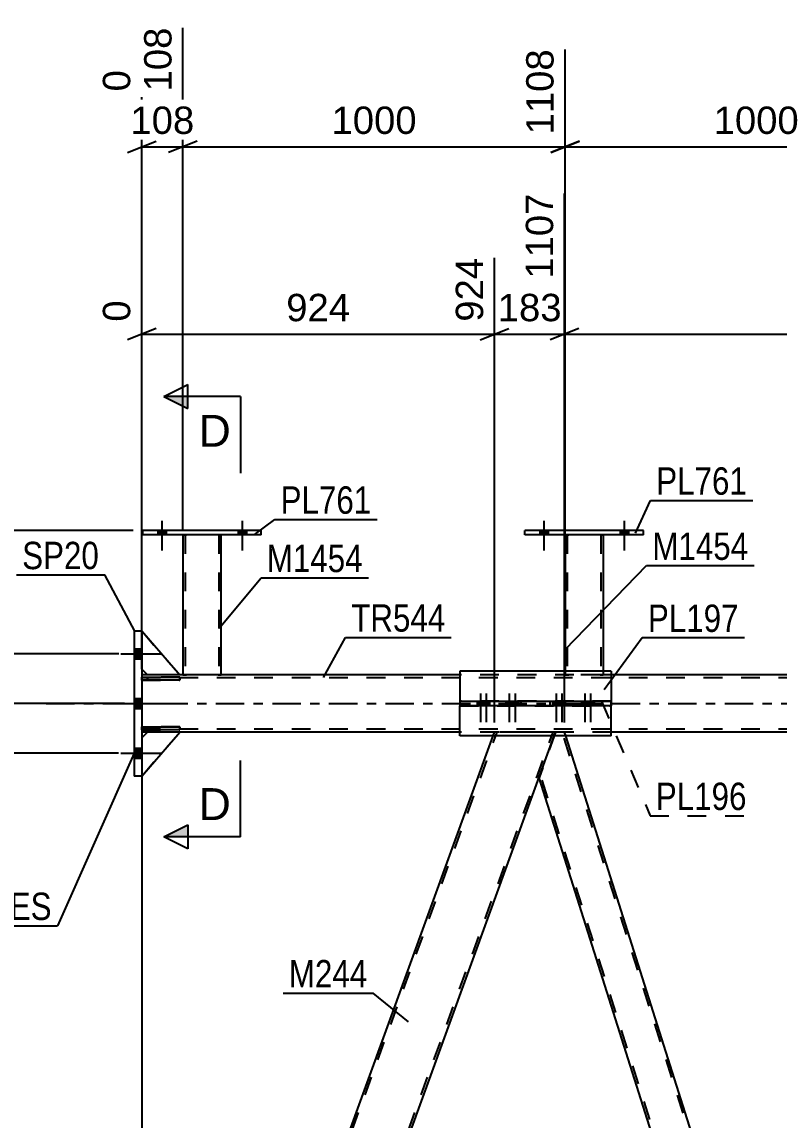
# Model space of a CAD drawing. Header units: millimetres. Extents: x -121 to 720, y -404 to 190.
# Drawn here: x -35.6 to 43.7, y -43.6 to 71.3 of the extents above; entities that cross this region are included whole.
import ezdxf

# ---------------------------------------------------------------- set-up
doc = ezdxf.new("R2010")
doc.units = ezdxf.units.MM
doc.linetypes.add('DXK_LINE_DOT2', pattern=[3.9198, 1.9599, -1.9599])
doc.linetypes.add('DXK_LINE_DOT3', pattern=[5.9187, 2.979, -0.9799, 0.9799, -0.9799])
doc.styles.add('Arial', font='ARIAL.TTF', dxfattribs={"height": 0.2})
doc.styles.add('Arial Narrow', font='ARIALN.TTF', dxfattribs={"height": 0.2})

# ---------------------------------------------------------------- blocks, each defined once
blk = doc.blocks.new('Part-318886794-3533 - 3431')
at = {"color": 2, "linetype": 'Continuous'}
for p, q in [((-22.92, 17.64), (-22.92, 18.12)), ((-10.52, 18.12), (-22.92, 18.12)), ((-10.52, 17.64), (-22.92, 17.64)), ((-10.52, 17.64), (-10.52, 18.12))]:
    blk.add_line(p, q, dxfattribs=at)
blk = doc.blocks.new('Part-318886794-3538 - 3431')
at = {"color": 2, "linetype": 'Continuous'}
for p, q in [((-22.44, 3), (-23.04, 3)), ((10.26, 3), (-19.04, 3)), ((95.39, 3), (26.11, 3)), ((-22.44, -3), (-23.04, -3)), ((10.26, -3), (-19.04, -3)), ((95.39, -3), (26.11, -3))]:
    blk.add_line(p, q, dxfattribs=at)
at = {"color": 7, "linetype": 'DXK_LINE_DOT2'}
for p, q in [((-23.04, 3), (-23.04, -3)), ((637.47, 2.68), (-23.04, 2.68)), ((-19.04, 3), (-22.44, 3)), ((26.11, 3), (10.26, 3)), ((637.47, -2.68), (-23.04, -2.68)), ((-19.04, -3), (-22.44, -3)), ((26.11, -3), (10.26, -3))]:
    blk.add_line(p, q, dxfattribs=at)
at = {"color": 7, "linetype": 'DXK_LINE_DOT3'}
blk.add_line((-33.04, 0), (637.47, 0), dxfattribs=at)
blk = doc.blocks.new('Part-318886794-3488 - 3431')
at = {"color": 2, "linetype": 'Continuous'}
for p, q in [((21.27, 17.64), (21.27, 3.4)), ((25.27, 17.64), (25.27, 3.4))]:
    blk.add_line(p, q, dxfattribs=at)
at = {"color": 7, "linetype": 'DXK_LINE_DOT2'}
for p, q in [((21.27, 17.64), (21.27, 17.64)), ((21.27, 17.64), (21.27, 17.64)), ((21.27, 17.64), (21.27, 17.64)), ((21.31, 17.64), (21.27, 17.64)), ((21.27, 17.64), (21.31, 17.64)), ((21.41, 17.64), (21.31, 17.64)), ((21.31, 17.64), (21.41, 17.64)), ((21.57, 17.64), (21.41, 17.64)), ((21.41, 17.64), (21.57, 17.64)), ((21.51, 17.64), (21.51, 17.64)), ((21.51, 17.64), (21.51, 2.99)), ((21.53, 17.64), (21.51, 17.64)), ((21.51, 17.64), (21.53, 17.64)), ((21.58, 17.64), (21.53, 17.64)), ((21.53, 17.64), (21.58, 17.64)), ((24.98, 17.64), (21.57, 17.64)), ((24.98, 17.64), (21.57, 17.64)), ((24.89, 17.64), (21.58, 17.64)), ((21.58, 17.64), (21.66, 17.64)), ((24.96, 17.64), (21.66, 17.64)), ((24.96, 17.64), (24.89, 17.64)), ((25.02, 17.64), (24.96, 17.64)), ((24.96, 17.64), (25.02, 17.64)), ((24.98, 17.64), (25.13, 17.64)), ((25.13, 17.64), (24.98, 17.64)), ((25.03, 17.64), (25.02, 17.64)), ((25.02, 17.64), (25.03, 17.64)), ((25.03, 17.64), (25.03, 17.64)), ((25.03, 17.64), (25.03, 2.99)), ((25.13, 17.64), (25.24, 17.64)), ((25.24, 17.64), (25.13, 17.64)), ((25.24, 17.64), (25.27, 17.64)), ((25.27, 17.64), (25.24, 17.64)), ((25.27, 17.64), (25.27, 17.64)), ((25.27, 17.64), (25.27, 17.64)), ((25.27, 17.64), (25.27, 17.64)), ((21.27, 3.4), (21.27, 2.99)), ((21.31, 2.99), (21.27, 2.99)), ((21.27, 3), (21.31, 3)), ((21.31, 3), (21.41, 3)), ((21.41, 2.99), (21.31, 2.99)), ((21.41, 3), (21.57, 3)), ((21.57, 2.99), (21.41, 2.99)), ((21.53, 3), (21.51, 3)), ((21.51, 2.99), (21.53, 2.99)), ((21.58, 3), (21.53, 3)), ((21.53, 2.99), (21.58, 2.99)), ((24.98, 3), (21.57, 3)), ((24.98, 2.99), (21.57, 2.99)), ((24.89, 3), (21.58, 3)), ((21.58, 2.99), (21.66, 2.99)), ((24.96, 2.99), (21.66, 2.99)), ((24.96, 3), (24.89, 3)), ((25.02, 3), (24.96, 3)), ((24.96, 2.99), (25.02, 2.99)), ((24.98, 3), (25.13, 3)), ((25.13, 2.99), (24.98, 2.99)), ((25.03, 3), (25.02, 3)), ((25.02, 2.99), (25.03, 2.99)), ((25.13, 3), (25.24, 3)), ((25.24, 2.99), (25.13, 2.99)), ((25.24, 3), (25.27, 3)), ((25.27, 2.99), (25.24, 2.99)), ((25.27, 3.4), (25.27, 2.99))]:
    blk.add_line(p, q, dxfattribs=at)
blk = doc.blocks.new('Part-318886794-3493 - 3431')
at = {"color": 2, "linetype": 'Continuous'}
for p, q in [((17.07, 17.64), (17.07, 18.12)), ((29.47, 18.12), (17.07, 18.12)), ((29.47, 17.64), (17.07, 17.64)), ((29.47, 17.64), (29.47, 18.12))]:
    blk.add_line(p, q, dxfattribs=at)
blk = doc.blocks.new('Part-318886794-3498 - 3431')
at = {"color": 2, "linetype": 'Continuous'}
for p, q in [((-18.72, 17.64), (-18.72, 3)), ((-14.72, 3), (-14.72, 17.64))]:
    blk.add_line(p, q, dxfattribs=at)
at = {"color": 7, "linetype": 'DXK_LINE_DOT2'}
for p, q in [((-18.72, 17.64), (-18.72, 17.64)), ((-18.72, 17.64), (-18.72, 17.64)), ((-18.72, 17.64), (-18.72, 17.64)), ((-18.69, 17.64), (-18.72, 17.64)), ((-18.72, 17.64), (-18.69, 17.64)), ((-18.58, 17.64), (-18.69, 17.64)), ((-18.69, 17.64), (-18.58, 17.64)), ((-18.43, 17.64), (-18.58, 17.64)), ((-18.58, 17.64), (-18.43, 17.64)), ((-18.48, 17.64), (-18.48, 17.64)), ((-18.48, 17.64), (-18.48, 2.99)), ((-18.47, 17.64), (-18.48, 17.64)), ((-18.48, 17.64), (-18.47, 17.64)), ((-18.41, 17.64), (-18.47, 17.64)), ((-18.47, 17.64), (-18.41, 17.64)), ((-15.02, 17.64), (-18.43, 17.64)), ((-15.02, 17.64), (-18.43, 17.64)), ((-15.11, 17.64), (-18.41, 17.64)), ((-18.41, 17.64), (-18.34, 17.64)), ((-15.03, 17.64), (-18.34, 17.64)), ((-15.03, 17.64), (-15.11, 17.64)), ((-14.98, 17.64), (-15.03, 17.64)), ((-15.03, 17.64), (-14.98, 17.64)), ((-15.02, 17.64), (-14.86, 17.64)), ((-14.86, 17.64), (-15.02, 17.64)), ((-14.96, 17.64), (-14.98, 17.64)), ((-14.98, 17.64), (-14.96, 17.64)), ((-14.96, 17.64), (-14.96, 17.64)), ((-14.96, 17.64), (-14.96, 2.99)), ((-14.86, 17.64), (-14.76, 17.64)), ((-14.76, 17.64), (-14.86, 17.64)), ((-14.76, 17.64), (-14.72, 17.64)), ((-14.72, 17.64), (-14.76, 17.64)), ((-14.72, 17.64), (-14.72, 17.64)), ((-14.72, 17.64), (-14.72, 17.64)), ((-14.72, 17.64), (-14.72, 17.64)), ((-18.72, 3), (-18.72, 2.99)), ((-18.72, 3), (-18.72, 2.99)), ((-18.72, 3), (-18.69, 3)), ((-18.69, 2.99), (-18.72, 2.99)), ((-18.69, 3), (-18.58, 3)), ((-18.58, 2.99), (-18.69, 2.99)), ((-18.58, 3), (-18.43, 3)), ((-18.43, 2.99), (-18.58, 2.99)), ((-18.47, 3), (-18.48, 3)), ((-18.48, 2.99), (-18.47, 2.99)), ((-18.41, 3), (-18.47, 3)), ((-18.47, 2.99), (-18.41, 2.99)), ((-15.02, 3), (-18.43, 3)), ((-15.02, 2.99), (-18.43, 2.99)), ((-15.11, 3), (-18.41, 3)), ((-18.41, 2.99), (-18.34, 2.99)), ((-15.03, 2.99), (-18.34, 2.99)), ((-15.03, 3), (-15.11, 3)), ((-14.98, 3), (-15.03, 3)), ((-15.03, 2.99), (-14.98, 2.99)), ((-15.02, 3), (-14.86, 3)), ((-14.86, 2.99), (-15.02, 2.99)), ((-14.96, 3), (-14.98, 3)), ((-14.98, 2.99), (-14.96, 2.99)), ((-14.86, 3), (-14.76, 3)), ((-14.76, 2.99), (-14.86, 2.99)), ((-14.76, 3), (-14.72, 3)), ((-14.72, 2.99), (-14.76, 2.99)), ((-14.72, 2.99), (-14.72, 3)), ((-14.72, 3), (-14.72, 3)), ((-14.72, 2.99), (-14.72, 3))]:
    blk.add_line(p, q, dxfattribs=at)
blk = doc.blocks.new('Bolt-318886794-3601 - 3431')
at = {"linetype": 'Continuous'}
for points in [[(-23.04, 4.68), (-23.04, 5.72), (-23.84, 5.72), (-23.84, 4.68)], [(-23.04, 4.68), (-23.04, 5.72), (-23.84, 5.72), (-23.84, 4.68)], [(-23.04, 4.68), (-23.04, 5.72), (-23.84, 5.72), (-23.84, 4.68)], [(-23.04, -0.52), (-23.04, 0.52), (-23.84, 0.52), (-23.84, -0.52)], [(-23.04, -0.52), (-23.04, 0.52), (-23.84, 0.52), (-23.84, -0.52)], [(-23.04, -5.72), (-23.04, -4.68), (-23.84, -4.68), (-23.84, -5.72)], [(-23.04, -5.72), (-23.04, -4.68), (-23.84, -4.68), (-23.84, -5.72)], [(-23.04, -5.72), (-23.04, -4.68), (-23.84, -4.68), (-23.84, -5.72)]]:
    blk.add_hatch(color=1, dxfattribs=at).paths.add_polyline_path(points)
at = {"color": 1, "linetype": 'Continuous'}
for p, q in [((-25.24, 5.2), (-21.04, 5.2)), ((-25.24, 5.2), (-21.04, 5.2)), ((-25.24, 5.2), (-21.04, 5.2)), ((-23.84, 5.72), (-23.04, 5.72)), ((-23.84, 5.72), (-23.04, 5.72)), ((-23.84, 5.72), (-23.04, 5.72)), ((-23.84, 4.68), (-23.04, 4.68)), ((-23.84, 4.68), (-23.04, 4.68)), ((-23.84, 4.68), (-23.04, 4.68)), ((-25.24, 0), (-21.04, 0)), ((-25.24, 0), (-21.04, 0)), ((-23.84, 0.52), (-23.04, 0.52)), ((-23.84, 0.52), (-23.04, 0.52)), ((-23.84, -0.52), (-23.04, -0.52)), ((-23.84, -0.52), (-23.04, -0.52)), ((-25.24, -5.2), (-21.04, -5.2)), ((-25.24, -5.2), (-21.04, -5.2)), ((-25.24, -5.2), (-21.04, -5.2)), ((-23.84, -4.68), (-23.04, -4.68)), ((-23.84, -4.68), (-23.04, -4.68)), ((-23.84, -4.68), (-23.04, -4.68)), ((-23.84, -5.72), (-23.04, -5.72)), ((-23.84, -5.72), (-23.04, -5.72)), ((-23.84, -5.72), (-23.04, -5.72))]:
    blk.add_line(p, q, dxfattribs=at)
blk = doc.blocks.new('Bolt-318886794-3659 - 3431')
at = {"linetype": 'Continuous'}
for points in [[(-21.36, 17.64), (-20.48, 17.64), (-20.48, 18.12), (-21.36, 18.12)], [(-12.96, 17.64), (-12.08, 17.64), (-12.08, 18.12), (-12.96, 18.12)]]:
    blk.add_hatch(color=1, dxfattribs=at).paths.add_polyline_path(points)
at = {"color": 1, "linetype": 'Continuous'}
for p, q in [((-20.92, 19.12), (-20.92, 16)), ((-12.52, 19.12), (-12.52, 16)), ((-21.36, 18.12), (-21.36, 17.64)), ((-20.48, 18.12), (-20.48, 17.64)), ((-12.96, 18.12), (-12.96, 17.64)), ((-12.08, 18.12), (-12.08, 17.64))]:
    blk.add_line(p, q, dxfattribs=at)
blk = doc.blocks.new('Bolt-318886794-3744 - 3431')
at = {"linetype": 'Continuous'}
for points in [[(-21.36, 17.64), (-20.48, 17.64), (-20.48, 18.12), (-21.36, 18.12)], [(-12.96, 17.64), (-12.08, 17.64), (-12.08, 18.12), (-12.96, 18.12)]]:
    blk.add_hatch(color=1, dxfattribs=at).paths.add_polyline_path(points)
at = {"color": 1, "linetype": 'Continuous'}
for p, q in [((-20.92, 19.12), (-20.92, 16)), ((-12.52, 19.12), (-12.52, 16)), ((-21.36, 18.12), (-21.36, 17.64)), ((-20.48, 18.12), (-20.48, 17.64)), ((-12.96, 18.12), (-12.96, 17.64)), ((-12.08, 18.12), (-12.08, 17.64))]:
    blk.add_line(p, q, dxfattribs=at)
blk = doc.blocks.new('Part-318886794-3764 - 3431')
at = {"color": 7, "linetype": 'DXK_LINE_DOT2'}
for p, q in [((20.29, -3), (18.55, -7.77)), ((21.23, -3), (20.29, -3)), ((57.32, -117.6), (20.98, -3)), ((21.36, -3.4), (21.23, -3)), ((55.03, -122), (18.69, -7.4))]:
    blk.add_line(p, q, dxfattribs=at)
at = {"color": 2, "linetype": 'Continuous'}
for p, q in [((57.46, -117.23), (21.36, -3.4)), ((54.65, -121.6), (18.55, -7.77))]:
    blk.add_line(p, q, dxfattribs=at)
blk = doc.blocks.new('Bolt-318886794-3888 - 3431')
at = {"linetype": 'Continuous'}
for points in [[(20.69, 0.24), (19.97, 0.24), (19.97, -0.24), (20.69, -0.24)], [(21.29, 0.24), (20.57, 0.24), (20.57, -0.24), (21.29, -0.24)], [(23.71, 0.24), (22.99, 0.24), (22.99, -0.24), (23.71, -0.24)], [(24.31, 0.24), (23.59, 0.24), (23.59, -0.24), (24.31, -0.24)]]:
    blk.add_hatch(color=1, dxfattribs=at).paths.add_polyline_path(points)
at = {"color": 1, "linetype": 'Continuous'}
for p, q in [((19.97, 0.24), (19.97, -0.24)), ((20.33, 1.04), (20.33, -1.96)), ((20.57, 0.24), (20.57, -0.24)), ((20.69, 0.24), (20.69, -0.24)), ((20.93, 1.04), (20.93, -1.96)), ((21.29, 0.24), (21.29, -0.24)), ((22.99, 0.24), (22.99, -0.24)), ((23.35, 1.04), (23.35, -1.96)), ((23.59, 0.24), (23.59, -0.24)), ((23.71, 0.24), (23.71, -0.24)), ((23.95, 1.04), (23.95, -1.96)), ((24.31, 0.24), (24.31, -0.24))]:
    blk.add_line(p, q, dxfattribs=at)
blk = doc.blocks.new('Part-318886794-3794 - 3431')
at = {"color": 2, "linetype": 'Continuous'}
for p, q in [((26.11, 3.4), (10.26, 3.4)), ((10.26, 3.4), (10.26, 0.24)), ((26.11, 3.4), (26.11, 0.24)), ((10.26, -3.4), (10.26, -0.24)), ((26.11, -3.4), (26.11, -0.24)), ((26.11, -3.4), (10.26, -3.4))]:
    blk.add_line(p, q, dxfattribs=at)
at = {"color": 7, "linetype": 'DXK_LINE_DOT2'}
for p, q in [((10.26, 0.24), (10.26, -0.24)), ((26.11, 0.24), (26.11, -0.24))]:
    blk.add_line(p, q, dxfattribs=at)
blk = doc.blocks.new('Part-318886794-3799 - 3431')
at = {"color": 2, "linetype": 'Continuous'}
for p, q in [((10.26, 0.24), (10.26, 0.24)), ((10.26, 0.24), (26.11, 0.24)), ((10.26, 0.24), (10.26, -0.24)), ((16.67, -0.24), (16.67, 0.24)), ((19.7, -0.24), (19.7, 0.24)), ((26.11, 0.24), (26.11, 0.24)), ((26.11, -0.24), (26.11, 0.24)), ((26.11, -0.24), (10.26, -0.24))]:
    blk.add_line(p, q, dxfattribs=at)
at = {"color": 7, "linetype": 'DXK_LINE_DOT2'}
for p, q in [((26.11, 0.24), (10.26, 0.24)), ((10.26, 0.24), (10.26, 0.24)), ((26.11, 0.24), (26.11, 0.24)), ((10.26, -0.24), (26.11, -0.24))]:
    blk.add_line(p, q, dxfattribs=at)
blk = doc.blocks.new('Part-318886794-3826 - 3431')
at = {"color": 2, "linetype": 'Continuous'}
for p, q in [((-23.84, 7.6), (-23.04, 7.6)), ((-23.84, 7.6), (-23.84, -7.6)), ((-23.04, 7.6), (-23.04, -7.6)), ((-23.04, -7.6), (-23.84, -7.6))]:
    blk.add_line(p, q, dxfattribs=at)
blk = doc.blocks.new('Part-318886794-3956 - 3431')
at = {"color": 2, "linetype": 'Continuous'}
for p, q in [((-29.27, -121.6), (13.76, -3.4)), ((-22.88, -121.6), (20.14, -3.4))]:
    blk.add_line(p, q, dxfattribs=at)
at = {"color": 7, "linetype": 'DXK_LINE_DOT2'}
for p, q in [((-29.16, -122), (14.16, -3)), ((-23.28, -122), (20.03, -3)), ((13.76, -3.4), (13.9, -3)), ((20.29, -3), (13.9, -3)), ((20.14, -3.4), (20.29, -3))]:
    blk.add_line(p, q, dxfattribs=at)
blk = doc.blocks.new('Bolt-318886794-3837 - 3431')
at = {"linetype": 'Continuous'}
for points in [[(18.63, 17.64), (19.51, 17.64), (19.51, 18.12), (18.63, 18.12)], [(27.03, 17.64), (27.91, 17.64), (27.91, 18.12), (27.03, 18.12)]]:
    blk.add_hatch(color=1, dxfattribs=at).paths.add_polyline_path(points)
at = {"color": 1, "linetype": 'Continuous'}
for p, q in [((19.07, 19.12), (19.07, 16)), ((27.47, 19.12), (27.47, 16)), ((18.63, 18.12), (18.63, 17.64)), ((19.51, 18.12), (19.51, 17.64)), ((27.03, 18.12), (27.03, 17.64)), ((27.91, 18.12), (27.91, 17.64))]:
    blk.add_line(p, q, dxfattribs=at)
blk = doc.blocks.new('Bolt-318886794-3838 - 3431')
at = {"linetype": 'Continuous'}
for points in [[(18.63, 17.64), (19.51, 17.64), (19.51, 18.12), (18.63, 18.12)], [(27.03, 17.64), (27.91, 17.64), (27.91, 18.12), (27.03, 18.12)]]:
    blk.add_hatch(color=1, dxfattribs=at).paths.add_polyline_path(points)
at = {"color": 1, "linetype": 'Continuous'}
for p, q in [((19.07, 19.12), (19.07, 16)), ((27.47, 19.12), (27.47, 16)), ((18.63, 18.12), (18.63, 17.64)), ((19.51, 18.12), (19.51, 17.64)), ((27.03, 18.12), (27.03, 17.64)), ((27.91, 18.12), (27.91, 17.64))]:
    blk.add_line(p, q, dxfattribs=at)
blk = doc.blocks.new('Part-318886794-3873 - 3431')
at = {"color": 2, "linetype": 'Continuous'}
for p, q in [((-22.44, -3), (-23.04, -3.6)), ((-23.04, -7.6), (-19.04, -3)), ((-19.04, -3), (-22.44, -3))]:
    blk.add_line(p, q, dxfattribs=at)
at = {"color": 7, "linetype": 'DXK_LINE_DOT2'}
blk.add_line((-23.04, -3.6), (-23.04, -7.6), dxfattribs=at)
blk = doc.blocks.new('Part-318886794-3874 - 3431')
at = {"color": 7, "linetype": 'DXK_LINE_DOT2'}
for p, q in [((-22.44, -3), (-23.04, -3.6)), ((-23.04, -7.6), (-19.04, -3)), ((-19.04, -3), (-22.44, -3)), ((-23.04, -3.6), (-23.04, -7.6))]:
    blk.add_line(p, q, dxfattribs=at)
blk = doc.blocks.new('Part-318886794-3875 - 3431')
at = {"color": 2, "linetype": 'Continuous'}
for p, q in [((-23.04, 7.6), (-19.04, 3)), ((-22.44, 3), (-23.04, 3.6)), ((-19.04, 3), (-22.44, 3))]:
    blk.add_line(p, q, dxfattribs=at)
at = {"color": 7, "linetype": 'DXK_LINE_DOT2'}
blk.add_line((-23.04, 3.6), (-23.04, 7.6), dxfattribs=at)
blk = doc.blocks.new('Part-318886794-3876 - 3431')
at = {"color": 7, "linetype": 'DXK_LINE_DOT2'}
for p, q in [((-23.04, 3.6), (-23.04, 7.6)), ((-23.04, 7.6), (-19.04, 3)), ((-22.44, 3), (-23.04, 3.6)), ((-19.04, 3), (-22.44, 3))]:
    blk.add_line(p, q, dxfattribs=at)
blk = doc.blocks.new('Bolt-318886794-3889 - 3431')
at = {"linetype": 'Continuous'}
for points in [[(12.78, 0.24), (12.06, 0.24), (12.06, -0.24), (12.78, -0.24)], [(13.38, 0.24), (12.66, 0.24), (12.66, -0.24), (13.38, -0.24)], [(15.8, 0.24), (15.08, 0.24), (15.08, -0.24), (15.8, -0.24)], [(16.4, 0.24), (15.68, 0.24), (15.68, -0.24), (16.4, -0.24)]]:
    blk.add_hatch(color=1, dxfattribs=at).paths.add_polyline_path(points)
at = {"color": 1, "linetype": 'Continuous'}
for p, q in [((12.06, 0.24), (12.06, -0.24)), ((12.42, 1.04), (12.42, -1.96)), ((12.66, 0.24), (12.66, -0.24)), ((12.78, 0.24), (12.78, -0.24)), ((13.02, 1.04), (13.02, -1.96)), ((13.38, 0.24), (13.38, -0.24)), ((15.08, 0.24), (15.08, -0.24)), ((15.44, 1.04), (15.44, -1.96)), ((15.68, 0.24), (15.68, -0.24)), ((15.8, 0.24), (15.8, -0.24)), ((16.04, 1.04), (16.04, -1.96)), ((16.4, 0.24), (16.4, -0.24))]:
    blk.add_line(p, q, dxfattribs=at)
blk = doc.blocks.new('Part-318886794-3983 - 3431')
at = {"color": 2, "linetype": 'Continuous'}
for p, q in [((-23.04, 2.76), (-19.04, 2.76)), ((-23.04, 2.44), (-23.04, 2.76)), ((-19.04, 2.44), (-23.04, 2.44)), ((-19.04, 2.76), (-19.04, 2.44))]:
    blk.add_line(p, q, dxfattribs=at)
at = {"color": 7, "linetype": 'DXK_LINE_DOT2'}
blk.add_line((-22.44, 2.44), (-22.44, 2.76), dxfattribs=at)
blk = doc.blocks.new('Part-318886794-3984 - 3431')
at = {"color": 2, "linetype": 'Continuous'}
for p, q in [((-23.04, -2.76), (-23.04, -2.44)), ((-23.04, -2.44), (-19.04, -2.44)), ((-19.04, -2.76), (-23.04, -2.76)), ((-19.04, -2.44), (-19.04, -2.76))]:
    blk.add_line(p, q, dxfattribs=at)
at = {"color": 7, "linetype": 'DXK_LINE_DOT2'}
blk.add_line((-22.44, -2.76), (-22.44, -2.44), dxfattribs=at)
blk = doc.blocks.new('Part-318886794-3985 - 3431')
at = {"color": 7, "linetype": 'DXK_LINE_DOT2'}
for p, q in [((-19.04, 2.76), (-23.04, 2.76)), ((-23.04, 2.76), (-23.04, 2.44)), ((-23.04, 2.44), (-19.04, 2.44)), ((-22.44, 2.76), (-22.44, 2.44)), ((-19.04, 2.44), (-19.04, 2.76))]:
    blk.add_line(p, q, dxfattribs=at)
blk = doc.blocks.new('Part-318886794-3986 - 3431')
at = {"color": 7, "linetype": 'DXK_LINE_DOT2'}
for p, q in [((-19.04, -2.44), (-23.04, -2.44)), ((-23.04, -2.44), (-23.04, -2.76)), ((-23.04, -2.76), (-19.04, -2.76)), ((-22.44, -2.76), (-22.44, -2.44)), ((-19.04, -2.76), (-19.04, -2.44))]:
    blk.add_line(p, q, dxfattribs=at)
blk = doc.blocks.new('StraightDimension-318886794-5026 - 3431')
at = {"color": 7, "linetype": 'Continuous'}
for p, q in [((21.23, -2), (21.23, 53.36)), ((13.9, -2), (13.9, 46.63)), ((12.4, 38.06), (15.4, 39.26)), ((22.73, 39.26), (19.73, 38.06)), ((13.9, 38.66), (21.23, 38.66))]:
    blk.add_line(p, q, dxfattribs=at)
at = {"color": 0}
blk.add_wipeout([(21.5, 39.41), (21.5, 43.61), (13.63, 43.61), (13.63, 39.41)], dxfattribs=at)
at = {"color": 3, "style": 'Arial'}
blk.add_text('183', height=2.865, dxfattribs=at).set_placement((14.23, 40.01))
at = {"color": 0, "linetype": 'Continuous'}
blk.add_wipeout([(20.63, 53.96), (16.43, 53.96), (16.43, 43.86), (20.63, 43.86)], dxfattribs=at)
at = {"color": 3, "linetype": 'Continuous', "style": 'Arial'}
blk.add_text('1107', height=2.865, rotation=90.0002, dxfattribs=at).set_placement((20.03, 44.46))
blk = doc.blocks.new('StraightDimension-318886794-4793 - 3431')
at = {"color": 7, "linetype": 'Continuous'}
blk.add_line((-23.04, -4), (-23.04, -56.49), dxfattribs=at)
blk = doc.blocks.new('StraightDimension-318886794-5014 - 3431')
at = {"color": 7, "linetype": 'Continuous'}
for p, q in [((13.9, -2), (13.9, 46.63)), ((-23.04, 4), (-23.04, 42.19)), ((-21.54, 39.26), (-24.54, 38.06)), ((12.4, 38.06), (15.4, 39.26)), ((-23.04, 38.66), (13.9, 38.66))]:
    blk.add_line(p, q, dxfattribs=at)
at = {"color": 0}
blk.add_wipeout([(-0.64, 39.41), (-0.64, 43.61), (-8.51, 43.61), (-8.51, 39.41)], dxfattribs=at)
at = {"color": 3, "style": 'Arial'}
blk.add_text('924', height=2.865, dxfattribs=at).set_placement((-7.91, 40.01))
at = {"color": 0, "linetype": 'Continuous'}
for points in [[(13.3, 47.23), (9.1, 47.23), (9.1, 39.36), (13.3, 39.36)], [(-23.64, 42.79), (-27.84, 42.79), (-27.84, 39.36), (-23.64, 39.36)]]:
    blk.add_wipeout(points, dxfattribs=at)
at = {"color": 3, "linetype": 'Continuous', "style": 'Arial'}
for s, height, p in [('924', 2.865, (12.7, 39.96)), ('0', 2.87, (-24.24, 39.96))]:
    blk.add_text(s, height=height, rotation=90.0002, dxfattribs=at).set_placement(p)
blk = doc.blocks.new('StraightDimension-318886794-4885 - 3431')
at = {"color": 7, "linetype": 'Continuous'}
blk.add_line((-24.84, 0), (-82.26, 0), dxfattribs=at)
blk = doc.blocks.new('StraightDimension-318886794-5328 - 3431')
at = {"color": 7, "linetype": 'Continuous'}
blk.add_line((-23.92, 18.12), (-89.41, 18.12), dxfattribs=at)
blk = doc.blocks.new('StraightDimension-318886794-4226 - 3431')
at = {"color": 7, "linetype": 'Continuous'}
for p, q in [((-18.72, 18.24), (-18.72, 70.73)), ((21.27, 17.62), (21.27, 68.45)), ((-17.22, 58.86), (-20.22, 57.66)), ((19.77, 57.66), (22.77, 58.86)), ((-18.72, 58.26), (21.27, 58.26))]:
    blk.add_line(p, q, dxfattribs=at)
at = {"color": 0}
blk.add_wipeout([(6.32, 59.01), (6.32, 63.21), (-3.77, 63.21), (-3.77, 59.01)], dxfattribs=at)
at = {"color": 3, "style": 'Arial'}
blk.add_text('1000', height=2.865, dxfattribs=at).set_placement((-3.17, 59.61))
at = {"color": 0, "linetype": 'Continuous'}
blk.add_wipeout([(20.67, 69.05), (16.47, 69.05), (16.47, 58.96), (20.67, 58.96)], dxfattribs=at)
at = {"color": 3, "linetype": 'Continuous', "style": 'Arial'}
blk.add_text('1108', height=2.865, rotation=90.0002, dxfattribs=at).set_placement((20.07, 59.56))
blk = doc.blocks.new('StraightDimension-318886794-4236 - 3431')
at = {"color": 7, "linetype": 'Continuous'}
for p, q in [((21.27, 17.62), (21.27, 68.45)), ((61.27, 17.62), (61.27, 68.45)), ((22.77, 58.86), (19.77, 57.66)), ((59.77, 57.66), (62.77, 58.86)), ((21.27, 58.26), (61.27, 58.26))]:
    blk.add_line(p, q, dxfattribs=at)
at = {"color": 0}
blk.add_wipeout([(46.32, 59.01), (46.32, 63.21), (36.23, 63.21), (36.23, 59.01)], dxfattribs=at)
at = {"color": 3, "style": 'Arial'}
blk.add_text('1000', height=2.865, dxfattribs=at).set_placement((36.83, 59.61))
at = {"color": 0, "linetype": 'Continuous'}
blk.add_wipeout([(60.67, 69.05), (56.47, 69.05), (56.47, 58.96), (60.67, 58.96)], dxfattribs=at)
at = {"color": 3, "linetype": 'Continuous', "style": 'Arial'}
blk.add_text('2108', height=2.865, rotation=90.0002, dxfattribs=at).set_placement((60.07, 59.56))
blk = doc.blocks.new('StraightDimension-318886794-4915 - 3431')
at = {"color": 7, "linetype": 'Continuous'}
for p, q in [((-40.56, 5.2), (-40.56, 14.12)), ((-40.56, 5.2), (-40.56, 14.12)), ((-41.16, 6.7), (-39.96, 3.7)), ((-25.44, 5.2), (-43.41, 5.2)), ((-40.56, 0), (-40.56, 5.2)), ((-39.96, -1.5), (-41.16, 1.5)), ((-24.84, 0), (-43.41, 0))]:
    blk.add_line(p, q, dxfattribs=at)
at = {"color": 0}
blk.add_wipeout([(-41.31, 13.6), (-45.51, 13.6), (-45.51, 5.72), (-41.31, 5.72)], dxfattribs=at)
at = {"color": 3, "style": 'Arial'}
blk.add_text('130', height=2.865, rotation=90.0002, dxfattribs=at).set_placement((-41.91, 6.33))
blk = doc.blocks.new('StraightDimension-318886794-4396 - 3431')
at = {"color": 7, "linetype": 'Continuous'}
for p, q in [((-18.72, 18.24), (-18.72, 70.73)), ((-23.04, 4), (-23.04, 66.28)), ((-24.54, 57.66), (-21.54, 58.86)), ((-17.22, 58.86), (-20.22, 57.66)), ((-23.04, 58.26), (-18.72, 58.26))]:
    blk.add_line(p, q, dxfattribs=at)
at = {"color": 0}
blk.add_wipeout([(-16.95, 59.01), (-16.95, 63.21), (-24.82, 63.21), (-24.82, 59.01)], dxfattribs=at)
at = {"color": 3, "style": 'Arial'}
blk.add_text('108', height=2.865, dxfattribs=at).set_placement((-24.22, 59.61))
at = {"color": 0, "linetype": 'Continuous'}
blk.add_wipeout([(-19.32, 71.33), (-23.52, 71.33), (-23.52, 63.46), (-19.32, 63.46)], dxfattribs=at)
at = {"color": 3, "linetype": 'Continuous', "style": 'Arial'}
blk.add_text('108', height=2.865, rotation=90.0002, dxfattribs=at).set_placement((-19.92, 64.06))
at = {"color": 0, "linetype": 'Continuous'}
blk.add_wipeout([(-23.64, 66.88), (-27.84, 66.88), (-27.84, 63.46), (-23.64, 63.46)], dxfattribs=at)
at = {"color": 3, "linetype": 'Continuous', "style": 'Arial'}
blk.add_text('0', height=2.87, rotation=90.0002, dxfattribs=at).set_placement((-24.24, 64.06))
blk = doc.blocks.new('StraightDimension-318886794-4907 - 3431')
at = {"color": 7, "linetype": 'Continuous'}
for p, q in [((-41.16, 1.5), (-39.96, -1.5)), ((-24.84, 0), (-43.41, 0)), ((-40.56, -5.2), (-40.56, 0)), ((-39.96, -6.7), (-41.16, -3.7)), ((-25.46, -5.2), (-43.41, -5.2)), ((-40.56, -5.2), (-40.56, -14.12)), ((-40.56, -5.2), (-40.56, -14.12))]:
    blk.add_line(p, q, dxfattribs=at)
at = {"color": 0}
blk.add_wipeout([(-41.31, -5.73), (-45.51, -5.73), (-45.51, -13.6), (-41.31, -13.6)], dxfattribs=at)
at = {"color": 3, "style": 'Arial'}
blk.add_text('130', height=2.865, rotation=90.0002, dxfattribs=at).set_placement((-41.91, -13))
blk = doc.blocks.new('StraightDimension-318886794-5045 - 3431')
at = {"color": 7, "linetype": 'Continuous'}
for p, q in [((21.23, -2), (21.23, 53.36)), ((99.04, -2), (99.04, 48.86)), ((22.73, 39.26), (19.73, 38.06)), ((97.54, 38.06), (100.54, 39.26)), ((21.23, 38.66), (99.04, 38.66))]:
    blk.add_line(p, q, dxfattribs=at)
at = {"color": 0}
blk.add_wipeout([(65.18, 39.41), (65.18, 43.61), (55.09, 43.61), (55.09, 39.41)], dxfattribs=at)
at = {"color": 3, "style": 'Arial'}
blk.add_text('1945', height=2.865, dxfattribs=at).set_placement((55.69, 40.01))
at = {"color": 0, "linetype": 'Continuous'}
blk.add_wipeout([(98.44, 49.46), (94.24, 49.46), (94.24, 39.36), (98.44, 39.36)], dxfattribs=at)
at = {"color": 3, "linetype": 'Continuous', "style": 'Arial'}
blk.add_text('3052', height=2.865, rotation=90.0002, dxfattribs=at).set_placement((97.84, 39.96))
blk = doc.blocks.new('Mark-318886794-3597 - 3431')
at = {"color": 7, "linetype": 'Continuous'}
for p in [(-23.84, -5.2), (-58.58, -23.26)]:
    blk.add_line(p, (-31.84, -23.26), dxfattribs=at)
at = {"color": 0}
for points in [[(-56.15, -22.66), (-56.15, -19.66), (-57.98, -19.66), (-57.98, -22.66)], [(-53.43, -22.66), (-53.43, -19.66), (-55.25, -19.66), (-55.25, -22.66)], [(-48.87, -22.66), (-48.87, -19.66), (-52.53, -19.66), (-52.53, -22.66)], [(-32.44, -22.66), (-32.44, -19.66), (-47.97, -19.66), (-47.97, -22.66)]]:
    blk.add_wipeout(points, dxfattribs=at)
for points in [[(-56.15, -22.66), (-56.15, -19.66), (-57.98, -19.66), (-57.98, -22.66)], [(-53.43, -22.66), (-53.43, -19.66), (-55.25, -19.66), (-55.25, -22.66)], [(-48.87, -22.66), (-48.87, -19.66), (-52.53, -19.66), (-52.53, -22.66)], [(-32.44, -22.66), (-32.44, -19.66), (-47.97, -19.66), (-47.97, -22.66)]]:
    blk.add_wipeout(points, dxfattribs=at)
at = {"color": 3, "style": 'Arial Narrow'}
for s, height, p in [('8', 2.86, (-57.98, -22.66)), ('#', 2.86, (-55.25, -22.66)), ('26', 2.863, (-52.53, -22.66)), ('Ø  HOLES', 2.863, (-47.97, -22.66))]:
    blk.add_text(s, height=height, dxfattribs=at).set_placement(p)
blk = doc.blocks.new('Mark-318886794-3484 - 3431')
at = {"color": 30, "linetype": 'Continuous'}
for p, q in [((21.27, 5.66), (29.81, 14.43)), ((29.81, 14.43), (41.06, 14.43))]:
    blk.add_line(p, q, dxfattribs=at)
at = {"color": 0}
blk.add_wipeout([(40.46, 15.03), (40.46, 18.03), (30.41, 18.03), (30.41, 15.03)], dxfattribs=at)
blk.add_wipeout([(40.46, 15.03), (40.46, 18.03), (30.41, 18.03), (30.41, 15.03)], dxfattribs=at)
at = {"color": 3, "style": 'Arial Narrow'}
blk.add_text('M1454', height=2.863, dxfattribs=at).set_placement((30.41, 15.03))
blk = doc.blocks.new('Mark-318886794-3489 - 3431')
at = {"color": 30, "linetype": 'Continuous'}
for p, q in [((28.65, 17.81), (30.22, 21.25)), ((30.22, 21.25), (40.93, 21.25))]:
    blk.add_line(p, q, dxfattribs=at)
at = {"color": 0}
blk.add_wipeout([(40.33, 21.85), (40.33, 24.85), (30.82, 24.85), (30.82, 21.85)], dxfattribs=at)
blk.add_wipeout([(40.33, 21.85), (40.33, 24.85), (30.82, 24.85), (30.82, 21.85)], dxfattribs=at)
at = {"color": 3, "style": 'Arial Narrow'}
blk.add_text('PL761', height=2.863, dxfattribs=at).set_placement((30.82, 21.85))
blk = doc.blocks.new('Mark-318886794-3494 - 3431')
at = {"color": 30, "linetype": 'Continuous'}
for p, q in [((-14.94, 7.87), (-10.55, 13.15)), ((-10.55, 13.15), (0.71, 13.15))]:
    blk.add_line(p, q, dxfattribs=at)
at = {"color": 0}
blk.add_wipeout([(0.11, 13.75), (0.11, 16.75), (-9.95, 16.75), (-9.95, 13.75)], dxfattribs=at)
blk.add_wipeout([(0.11, 13.75), (0.11, 16.75), (-9.95, 16.75), (-9.95, 13.75)], dxfattribs=at)
at = {"color": 3, "style": 'Arial Narrow'}
blk.add_text('M1454', height=2.863, dxfattribs=at).set_placement((-9.95, 13.75))
blk = doc.blocks.new('Mark-318886794-3529 - 3431')
at = {"color": 30, "linetype": 'Continuous'}
for p, q in [((-11.28, 17.64), (-9.1, 19.26)), ((-9.1, 19.26), (1.6, 19.26))]:
    blk.add_line(p, q, dxfattribs=at)
at = {"color": 0}
blk.add_wipeout([(1, 19.86), (1, 22.86), (-8.5, 22.86), (-8.5, 19.86)], dxfattribs=at)
blk.add_wipeout([(1, 19.86), (1, 22.86), (-8.5, 22.86), (-8.5, 19.86)], dxfattribs=at)
at = {"color": 3, "style": 'Arial Narrow'}
blk.add_text('PL761', height=2.863, dxfattribs=at).set_placement((-8.5, 19.86))
blk = doc.blocks.new('Mark-318886794-3534 - 3431')
at = {"color": 30, "linetype": 'Continuous'}
for p, q in [((-4, 2.73), (-1.71, 6.92)), ((-1.71, 6.92), (9.36, 6.92))]:
    blk.add_line(p, q, dxfattribs=at)
at = {"color": 0}
blk.add_wipeout([(8.76, 7.52), (8.76, 10.52), (-1.11, 10.52), (-1.11, 7.52)], dxfattribs=at)
blk.add_wipeout([(8.76, 7.52), (8.76, 10.52), (-1.11, 10.52), (-1.11, 7.52)], dxfattribs=at)
at = {"color": 3, "style": 'Arial Narrow'}
blk.add_text('TR544', height=2.863, dxfattribs=at).set_placement((-1.11, 7.52))
blk = doc.blocks.new('SectionMark-318886794-5508 - 3431')
at = {"linetype": 'Continuous'}
for points in [[(-18.21, 32.12), (-18.21, 30.87), (-20.71, 32.12)], [(-18.21, -12.7), (-18.21, -13.95), (-20.71, -13.95)]]:
    blk.add_hatch(color=6, dxfattribs=at).paths.add_polyline_path(points)
at = {"color": 6, "linetype": 'Continuous'}
for p, q in [((-20.71, 32.12), (-18.21, 33.37)), ((-18.21, 30.87), (-18.21, 33.37)), ((-12.71, 32.12), (-20.71, 32.12)), ((-20.71, 32.12), (-18.21, 30.87)), ((-12.71, 32.12), (-12.71, 24.12)), ((-12.71, -13.95), (-12.71, -5.95)), ((-20.71, -13.95), (-18.21, -12.7)), ((-18.21, -12.7), (-18.21, -15.2)), ((-12.71, -13.95), (-20.71, -13.95)), ((-18.21, -15.2), (-20.71, -13.95))]:
    blk.add_line(p, q, dxfattribs=at)
at = {"color": 0, "linetype": 'Continuous'}
for points in [[(-13.71, 26.87), (-13.71, 30.37), (-17.08, 30.37), (-17.08, 26.87)], [(-13.71, -12.2), (-13.71, -8.7), (-17.08, -8.7), (-17.08, -12.2)]]:
    blk.add_wipeout(points, dxfattribs=at)
at = {"color": 3, "linetype": 'Continuous', "style": 'Arial'}
for p in [(-17.08, 26.87), (-17.08, -12.2)]:
    blk.add_text('D', height=3.34, dxfattribs=at).set_placement(p)
blk = doc.blocks.new('Mark-318886794-3790 - 3431')
at = {"color": 30, "linetype": 'Continuous'}
for p, q in [((25.38, 1.46), (29.35, 6.89)), ((29.35, 6.89), (40.05, 6.89))]:
    blk.add_line(p, q, dxfattribs=at)
at = {"color": 0}
blk.add_wipeout([(39.45, 7.49), (39.45, 10.49), (29.95, 10.49), (29.95, 7.49)], dxfattribs=at)
blk.add_wipeout([(39.45, 7.49), (39.45, 10.49), (29.95, 10.49), (29.95, 7.49)], dxfattribs=at)
at = {"color": 3, "style": 'Arial Narrow'}
blk.add_text('PL197', height=2.863, dxfattribs=at).set_placement((29.95, 7.49))
blk = doc.blocks.new('Mark-318886794-3795 - 3431')
at = {"color": 30, "linetype": 'DXK_LINE_DOT2'}
for p, q in [((25.09, 0.24), (30.18, -11.75)), ((30.18, -11.75), (40.89, -11.75))]:
    blk.add_line(p, q, dxfattribs=at)
at = {"color": 0}
blk.add_wipeout([(40.29, -11.15), (40.29, -8.15), (30.78, -8.15), (30.78, -11.15)], dxfattribs=at)
blk.add_wipeout([(40.29, -11.15), (40.29, -8.15), (30.78, -8.15), (30.78, -11.15)], dxfattribs=at)
at = {"color": 3, "style": 'Arial Narrow'}
blk.add_text('PL196', height=2.863, dxfattribs=at).set_placement((30.78, -11.15))
blk = doc.blocks.new('Mark-318886794-3822 - 3431')
at = {"color": 30, "linetype": 'Continuous'}
for p in [(-36.15, 13.46), (-23.76, 7.58)]:
    blk.add_line(p, (-26.91, 13.46), dxfattribs=at)
at = {"color": 0}
blk.add_wipeout([(-27.51, 14.06), (-27.51, 17.06), (-35.55, 17.06), (-35.55, 14.06)], dxfattribs=at)
blk.add_wipeout([(-27.51, 14.06), (-27.51, 17.06), (-35.55, 17.06), (-35.55, 14.06)], dxfattribs=at)
at = {"color": 3, "style": 'Arial Narrow'}
blk.add_text('SP20', height=2.863, dxfattribs=at).set_placement((-35.55, 14.06))
blk = doc.blocks.new('Mark-318886794-3952 - 3431')
at = {"color": 30, "linetype": 'Continuous'}
for p in [(-8.24, -30.31), (4.88, -33.31)]:
    blk.add_line(p, (1.18, -30.31), dxfattribs=at)
at = {"color": 0}
blk.add_wipeout([(0.58, -29.71), (0.58, -26.71), (-7.64, -26.71), (-7.64, -29.71)], dxfattribs=at)
blk.add_wipeout([(0.58, -29.71), (0.58, -26.71), (-7.64, -26.71), (-7.64, -29.71)], dxfattribs=at)
at = {"color": 3, "style": 'Arial Narrow'}
blk.add_text('M244', height=2.863, dxfattribs=at).set_placement((-7.64, -29.71))

msp = doc.modelspace()

# ---------------------------------------------------------------- block references
for name in ['Bolt-318886794-3659 - 3431', 'Bolt-318886794-3744 - 3431', 'Bolt-318886794-3837 - 3431', 'Bolt-318886794-3838 - 3431', 'Part-318886794-3533 - 3431', 'Part-318886794-3498 - 3431', 'Part-318886794-3493 - 3431', 'Part-318886794-3488 - 3431', 'Part-318886794-3826 - 3431', 'Part-318886794-3875 - 3431', 'Part-318886794-3876 - 3431', 'Bolt-318886794-3601 - 3431', 'Part-318886794-3538 - 3431', 'Part-318886794-3983 - 3431', 'Part-318886794-3985 - 3431', 'Part-318886794-3794 - 3431', 'Part-318886794-3799 - 3431', 'Bolt-318886794-3889 - 3431', 'Bolt-318886794-3888 - 3431', 'Part-318886794-3956 - 3431', 'Part-318886794-3984 - 3431', 'Part-318886794-3986 - 3431', 'Part-318886794-3873 - 3431', 'Part-318886794-3874 - 3431', 'Part-318886794-3764 - 3431']:
    msp.add_blockref(name, (0, 0))

# ---------------------------------------------------------------- next in the draw order: block references
for name in ['StraightDimension-318886794-5026 - 3431', 'StraightDimension-318886794-4793 - 3431']:
    msp.add_blockref(name, (0, 0))

# ---------------------------------------------------------------- next in the draw order: block references
msp.add_blockref('StraightDimension-318886794-5014 - 3431', (0, 0))

# ---------------------------------------------------------------- next in the draw order: block references
msp.add_blockref('StraightDimension-318886794-4885 - 3431', (0, 0))

# ---------------------------------------------------------------- next in the draw order: block references
msp.add_blockref('StraightDimension-318886794-5328 - 3431', (0, 0))

# ---------------------------------------------------------------- next in the draw order: block references
for name in ['StraightDimension-318886794-4226 - 3431', 'Mark-318886794-3494 - 3431', 'StraightDimension-318886794-4915 - 3431', 'Mark-318886794-3952 - 3431']:
    msp.add_blockref(name, (0, 0))

# ---------------------------------------------------------------- next in the draw order: block references
for name in ['StraightDimension-318886794-4396 - 3431', 'StraightDimension-318886794-4236 - 3431', 'Mark-318886794-3529 - 3431', 'Mark-318886794-3534 - 3431', 'StraightDimension-318886794-4907 - 3431']:
    msp.add_blockref(name, (0, 0))

# ---------------------------------------------------------------- next in the draw order: block references
for name in ['StraightDimension-318886794-5045 - 3431', 'SectionMark-318886794-5508 - 3431', 'Mark-318886794-3822 - 3431', 'Mark-318886794-3597 - 3431']:
    msp.add_blockref(name, (0, 0))

# ---------------------------------------------------------------- next in the draw order: block references
for name in ['Mark-318886794-3484 - 3431', 'Mark-318886794-3795 - 3431']:
    msp.add_blockref(name, (0, 0))

# ---------------------------------------------------------------- next in the draw order: block references
for name in ['Mark-318886794-3489 - 3431', 'Mark-318886794-3790 - 3431']:
    msp.add_blockref(name, (0, 0))

doc.saveas('drawing.dxf')
